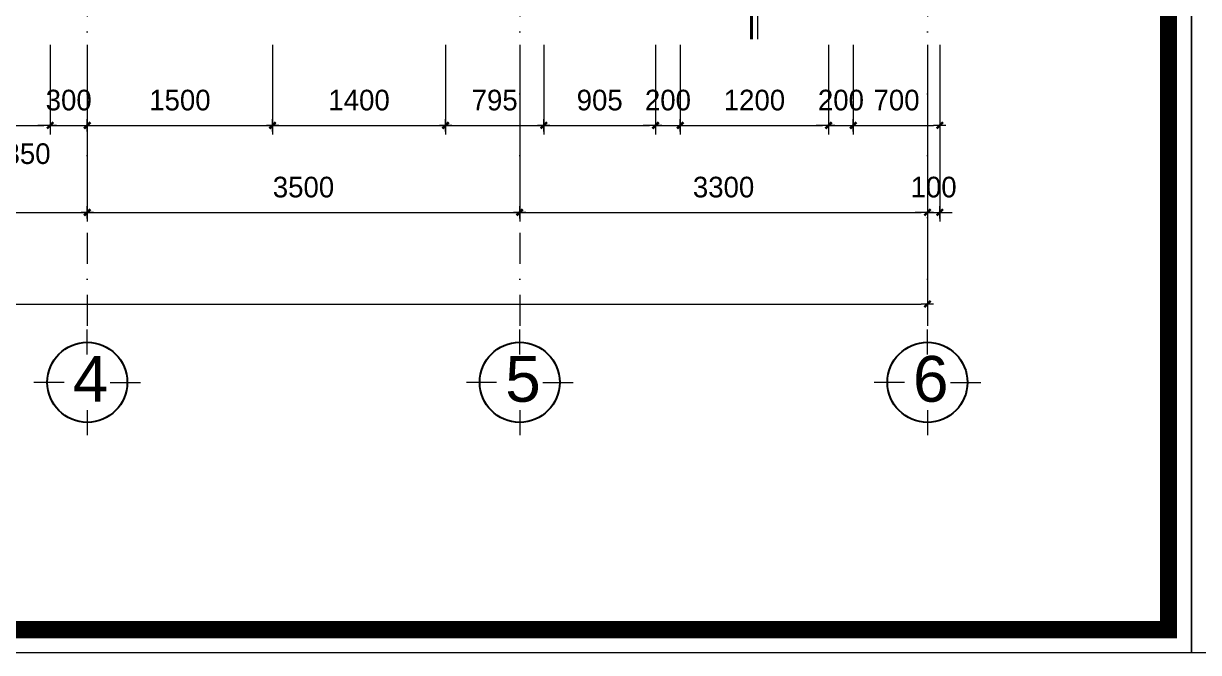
# Model space of a CAD drawing. Header units: millimetres. Extents: x 615730 to 2792744, y 139412 to 597571.
# Drawn here: x 815530 to 825039, y 284936 to 290023 of the extents above; entities that cross this region are included whole.
import ezdxf
from ezdxf.enums import TextEntityAlignment as Align

# ---------------------------------------------------------------- set-up
doc = ezdxf.new("R2010")
doc.units = ezdxf.units.MM
doc.header["$MEASUREMENT"] = 0
doc.header["$PDMODE"] = 34
doc.linetypes.add('DASHDOT', pattern=[1, 0.5, -0.25, 0, -0.25])
doc.layers.get('0').update_dxf_attribs({"lineweight": 5})
for name, color, linetype, lineweight in [('0.1(9)', 9, 'Continuous', 13), ('CAT', 11, 'Continuous', 40), ('KT', 148, 'Continuous', 18), ('thay', 7, 'Continuous', 15), ('TIM TRUC', 149, 'DASHDOT', 9)]:
    doc.layers.add(name, color=color, linetype=linetype, lineweight=lineweight)
for name, color, linetype in [('H', 252, 'Continuous'), ('noi that', 29, 'Continuous'), ('TEXT', 2, 'Continuous')]:
    doc.layers.add(name, color=color, linetype=linetype)
doc.styles.add('H280', font='', dxfattribs={"height": 200})
doc.styles.add('KT OZON', font='', dxfattribs={"height": 200})
doc.styles.add('VNI-AVO', font='vni-roms.shx')
doc.styles.get('H280').set_extended_font_data('VNI-Avo')
doc.styles.get('KT OZON').set_extended_font_data('VNI-Helve')
doc.dimstyles.new('1-50b', dxfattribs={"dimtxt": 167, "dimasz": 50, "dimexe": 75, "dimexo": 150, "dimgap": 120, "dimtad": 1, "dimdec": 0, "dimzin": 12, "dimtxsty": 'VNI-AVO', "dimblk": ']', "dimcen": 0, "dimdle": 50, "dimclrd": 252, "dimclre": 252, "dimclrt": 2, "dimadec": 0, "dimazin": 0, "dimtfac": 1, "dimtdec": 0, "dimtix": 1, "dimtmove": 2, "dimatfit": 0, "dimldrblk": 'OPEN90', "dimfxl": 1, "dimlwd": -1, "dimlwe": -1, "dimarcsym": 0})

# ---------------------------------------------------------------- blocks, each defined once
blk = doc.blocks.new('TRUC 1')
at = {"ltscale": 50}
blk.add_circle((0, -9525), 8572, dxfattribs=at)
at = {"layer": '0.1(9)', "ltscale": 50}
for p, q in [((0, -3572), (0, 1782)), ((-4942, -9525), (-11427, -9525)), ((4942, -9525), (11427, -9525)), ((0, -15478), (0, -20832))]:
    blk.add_line(p, q, dxfattribs=at)
at = {"layer": 'TEXT', "ltscale": 50, "style": 'H280'}
blk.add_attdef('1', text='', height=10478, dxfattribs=at).set_placement((-214, -4892), align=Align.CENTER)
blk = doc.blocks.new(']')
for p, q in [((1, 0), (-1, 0)), ((0, 1), (0, -1))]:
    blk.add_line(p, q)
at = {"color": 9, "const_width": 0.4}
blk.add_lwpolyline([(-0.51, -0.51), (0.51, 0.51)], dxfattribs=at)
blk = doc.blocks.new('*D446')
at = {"layer": 'DEFPOINTS', "color": 0, "ltscale": 10, "transparency": 16777216}
for p in [(815395.6, 290000.4), (815745.6, 290000.4), (815745.6, 289199)]:
    blk.add_point(p, dxfattribs=at)
at = {"layer": 'KT', "color": 252, "ltscale": 10, "transparency": 16777216}
for p, q in [((815395.6, 289850.4), (815395.6, 289124)), ((815745.6, 289850.4), (815745.6, 289124)), ((815445.6, 289199), (815695.6, 289199))]:
    blk.add_line(p, q, dxfattribs=at)
at = {"layer": 'KT', "color": 252, "ltscale": 10, "transparency": 16777216, "xscale": 50, "yscale": 50, "zscale": 50, "rotation": 180}
blk.add_blockref(']', (815395.6, 289199), dxfattribs=at)
at = {"layer": 'KT', "color": 252, "ltscale": 10, "transparency": 16777216, "xscale": 50, "yscale": 50, "zscale": 50}
blk.add_blockref(']', (815745.6, 289199), dxfattribs=at)
at = {"layer": 'KT', "color": 2, "ltscale": 10, "transparency": 16777216, "insert": (815562.6, 288969), "char_height": 167, "attachment_point": 5, "style": 'VNI-AVO'}
blk.add_mtext('350', dxfattribs=at)
blk = doc.blocks.new('_Open90')
at = {"color": 0, "linetype": 'ByBlock', "lineweight": -2}
for p, q in [((0, 0), (-1, 0)), ((-0.5, 0.5), (0, 0)), ((0, 0), (-0.5, -0.5))]:
    blk.add_line(p, q, dxfattribs=at)
blk = doc.blocks.new('*D447')
at = {"layer": 'DEFPOINTS', "color": 0, "ltscale": 10, "transparency": 16777216}
for p in [(816045.8, 290000.4), (817545.4, 290000.4), (817545.4, 289199)]:
    blk.add_point(p, dxfattribs=at)
at = {"layer": 'KT', "color": 252, "ltscale": 10, "transparency": 16777216}
for p, q in [((816045.8, 289850.4), (816045.8, 289124)), ((817545.4, 289850.4), (817545.4, 289124)), ((816095.8, 289199), (817495.4, 289199))]:
    blk.add_line(p, q, dxfattribs=at)
at = {"layer": 'KT', "color": 252, "ltscale": 10, "transparency": 16777216, "xscale": 50, "yscale": 50, "zscale": 50, "rotation": 180}
blk.add_blockref(']', (816045.8, 289199), dxfattribs=at)
at = {"layer": 'KT', "color": 252, "ltscale": 10, "transparency": 16777216, "xscale": 50, "yscale": 50, "zscale": 50}
blk.add_blockref(']', (817545.4, 289199), dxfattribs=at)
at = {"layer": 'KT', "color": 2, "ltscale": 10, "transparency": 16777216, "insert": (816795.6, 289402.5), "char_height": 167, "attachment_point": 5, "style": 'VNI-AVO'}
blk.add_mtext('1500', dxfattribs=at)
blk = doc.blocks.new('*D448')
at = {"layer": 'DEFPOINTS', "color": 0, "ltscale": 10, "transparency": 16777216}
for p in [(817545.4, 290000.4), (818945.6, 290000.4), (818945.6, 289199)]:
    blk.add_point(p, dxfattribs=at)
at = {"layer": 'KT', "color": 252, "ltscale": 10, "transparency": 16777216}
for p, q in [((817545.4, 289850.4), (817545.4, 289124)), ((818945.6, 289850.4), (818945.6, 289124)), ((817595.4, 289199), (818895.6, 289199))]:
    blk.add_line(p, q, dxfattribs=at)
at = {"layer": 'KT', "color": 252, "ltscale": 10, "transparency": 16777216, "xscale": 50, "yscale": 50, "zscale": 50, "rotation": 180}
blk.add_blockref(']', (817545.4, 289199), dxfattribs=at)
at = {"layer": 'KT', "color": 252, "ltscale": 10, "transparency": 16777216, "xscale": 50, "yscale": 50, "zscale": 50}
blk.add_blockref(']', (818945.6, 289199), dxfattribs=at)
at = {"layer": 'KT', "color": 2, "ltscale": 10, "transparency": 16777216, "insert": (818245.5, 289402.5), "char_height": 167, "attachment_point": 5, "style": 'VNI-AVO'}
blk.add_mtext('1400', dxfattribs=at)
blk = doc.blocks.new('*D449')
at = {"layer": 'DEFPOINTS', "color": 0, "ltscale": 10, "transparency": 16777216}
for p in [(818945.6, 290000.4), (819740.6, 290000.4), (819740.6, 289199)]:
    blk.add_point(p, dxfattribs=at)
at = {"layer": 'KT', "color": 252, "ltscale": 10, "transparency": 16777216}
for p, q in [((818945.6, 289850.4), (818945.6, 289124)), ((819740.6, 289850.4), (819740.6, 289124)), ((818995.6, 289199), (819690.6, 289199))]:
    blk.add_line(p, q, dxfattribs=at)
at = {"layer": 'KT', "color": 252, "ltscale": 10, "transparency": 16777216, "xscale": 50, "yscale": 50, "zscale": 50, "rotation": 180}
blk.add_blockref(']', (818945.6, 289199), dxfattribs=at)
at = {"layer": 'KT', "color": 252, "ltscale": 10, "transparency": 16777216, "xscale": 50, "yscale": 50, "zscale": 50}
blk.add_blockref(']', (819740.6, 289199), dxfattribs=at)
at = {"layer": 'KT', "color": 2, "ltscale": 10, "transparency": 16777216, "insert": (819343.1, 289402.5), "char_height": 167, "attachment_point": 5, "style": 'VNI-AVO'}
blk.add_mtext('795', dxfattribs=at)
blk = doc.blocks.new('*D450')
at = {"layer": 'DEFPOINTS', "color": 0, "ltscale": 10, "transparency": 16777216}
for p in [(819740.6, 290000.4), (820645.6, 290000.4), (820645.6, 289199)]:
    blk.add_point(p, dxfattribs=at)
at = {"layer": 'KT', "color": 252, "ltscale": 10, "transparency": 16777216}
for p, q in [((819740.6, 289850.4), (819740.6, 289124)), ((820645.6, 289850.4), (820645.6, 289124)), ((819790.6, 289199), (820595.6, 289199))]:
    blk.add_line(p, q, dxfattribs=at)
at = {"layer": 'KT', "color": 252, "ltscale": 10, "transparency": 16777216, "xscale": 50, "yscale": 50, "zscale": 50, "rotation": 180}
blk.add_blockref(']', (819740.6, 289199), dxfattribs=at)
at = {"layer": 'KT', "color": 252, "ltscale": 10, "transparency": 16777216, "xscale": 50, "yscale": 50, "zscale": 50}
blk.add_blockref(']', (820645.6, 289199), dxfattribs=at)
at = {"layer": 'KT', "color": 2, "ltscale": 10, "transparency": 16777216, "insert": (820193.1, 289402.5), "char_height": 167, "attachment_point": 5, "style": 'VNI-AVO'}
blk.add_mtext('905', dxfattribs=at)
blk = doc.blocks.new('*D451')
at = {"layer": 'DEFPOINTS', "color": 0, "ltscale": 10, "transparency": 16777216}
for p in [(820645.6, 290000.4), (820845.2, 290000.4), (820845.2, 289199)]:
    blk.add_point(p, dxfattribs=at)
at = {"layer": 'KT', "color": 252, "ltscale": 10, "transparency": 16777216}
for p, q in [((820645.6, 289850.4), (820645.6, 289124)), ((820845.2, 289850.4), (820845.2, 289124)), ((820595.6, 289199), (820545.6, 289199)), ((820645.6, 289199), (820845.2, 289199)), ((820895.2, 289199), (820945.2, 289199))]:
    blk.add_line(p, q, dxfattribs=at)
at = {"layer": 'KT', "color": 252, "ltscale": 10, "transparency": 16777216, "xscale": 50, "yscale": 50, "zscale": 50}
blk.add_blockref(']', (820645.6, 289199), dxfattribs=at)
at = {"layer": 'KT', "color": 252, "ltscale": 10, "transparency": 16777216, "xscale": 50, "yscale": 50, "zscale": 50, "rotation": 180}
blk.add_blockref(']', (820845.2, 289199), dxfattribs=at)
at = {"layer": 'KT', "color": 2, "ltscale": 10, "transparency": 16777216, "insert": (820745.4, 289402.5), "char_height": 167, "attachment_point": 5, "style": 'VNI-AVO'}
blk.add_mtext('200', dxfattribs=at)
blk = doc.blocks.new('*D452')
at = {"layer": 'DEFPOINTS', "color": 0, "ltscale": 10, "transparency": 16777216}
for p in [(820845.2, 290000.4), (822045.4, 290000.4), (822045.4, 289199)]:
    blk.add_point(p, dxfattribs=at)
at = {"layer": 'KT', "color": 252, "ltscale": 10, "transparency": 16777216}
for p, q in [((820845.2, 289850.4), (820845.2, 289124)), ((822045.4, 289850.4), (822045.4, 289124)), ((820895.2, 289199), (821995.4, 289199))]:
    blk.add_line(p, q, dxfattribs=at)
at = {"layer": 'KT', "color": 252, "ltscale": 10, "transparency": 16777216, "xscale": 50, "yscale": 50, "zscale": 50, "rotation": 180}
blk.add_blockref(']', (820845.2, 289199), dxfattribs=at)
at = {"layer": 'KT', "color": 252, "ltscale": 10, "transparency": 16777216, "xscale": 50, "yscale": 50, "zscale": 50}
blk.add_blockref(']', (822045.4, 289199), dxfattribs=at)
at = {"layer": 'KT', "color": 2, "ltscale": 10, "transparency": 16777216, "insert": (821445.3, 289402.5), "char_height": 167, "attachment_point": 5, "style": 'VNI-AVO'}
blk.add_mtext('1200', dxfattribs=at)
blk = doc.blocks.new('*D453')
at = {"layer": 'DEFPOINTS', "color": 0, "ltscale": 10, "transparency": 16777216}
for p in [(822045.4, 290000.4), (822245.4, 290000.4), (822245.4, 289199)]:
    blk.add_point(p, dxfattribs=at)
at = {"layer": 'KT', "color": 252, "ltscale": 10, "transparency": 16777216}
for p, q in [((822045.4, 289850.4), (822045.4, 289124)), ((822245.4, 289850.4), (822245.4, 289124)), ((821995.4, 289199), (821945.4, 289199)), ((822045.4, 289199), (822245.4, 289199)), ((822295.4, 289199), (822345.4, 289199))]:
    blk.add_line(p, q, dxfattribs=at)
at = {"layer": 'KT', "color": 252, "ltscale": 10, "transparency": 16777216, "xscale": 50, "yscale": 50, "zscale": 50}
blk.add_blockref(']', (822045.4, 289199), dxfattribs=at)
at = {"layer": 'KT', "color": 252, "ltscale": 10, "transparency": 16777216, "xscale": 50, "yscale": 50, "zscale": 50, "rotation": 180}
blk.add_blockref(']', (822245.4, 289199), dxfattribs=at)
at = {"layer": 'KT', "color": 2, "ltscale": 10, "transparency": 16777216, "insert": (822145.4, 289402.5), "char_height": 167, "attachment_point": 5, "style": 'VNI-AVO'}
blk.add_mtext('200', dxfattribs=at)
blk = doc.blocks.new('*D454')
at = {"layer": 'DEFPOINTS', "color": 0, "ltscale": 10, "transparency": 16777216}
for p in [(822245.4, 290000.4), (822945.6, 290000.4), (822945.6, 289199)]:
    blk.add_point(p, dxfattribs=at)
at = {"layer": 'KT', "color": 252, "ltscale": 10, "transparency": 16777216}
for p, q in [((822245.4, 289850.4), (822245.4, 289124)), ((822945.6, 289850.4), (822945.6, 289124)), ((822295.4, 289199), (822895.6, 289199))]:
    blk.add_line(p, q, dxfattribs=at)
at = {"layer": 'KT', "color": 252, "ltscale": 10, "transparency": 16777216, "xscale": 50, "yscale": 50, "zscale": 50, "rotation": 180}
blk.add_blockref(']', (822245.4, 289199), dxfattribs=at)
at = {"layer": 'KT', "color": 252, "ltscale": 10, "transparency": 16777216, "xscale": 50, "yscale": 50, "zscale": 50}
blk.add_blockref(']', (822945.6, 289199), dxfattribs=at)
at = {"layer": 'KT', "color": 2, "ltscale": 10, "transparency": 16777216, "insert": (822595.5, 289402.5), "char_height": 167, "attachment_point": 5, "style": 'VNI-AVO'}
blk.add_mtext('700', dxfattribs=at)
blk = doc.blocks.new('*D458')
at = {"layer": 'DEFPOINTS', "color": 0, "ltscale": 10, "transparency": 16777216}
for p in [(810845.3, 290000.4), (816045.8, 290000.4), (816045.8, 288495.4)]:
    blk.add_point(p, dxfattribs=at)
at = {"layer": 'KT', "color": 252, "ltscale": 10, "transparency": 16777216}
for p, q in [((810845.3, 289850.4), (810845.3, 288420.4)), ((816045.8, 289850.4), (816045.8, 288420.4)), ((810895.3, 288495.4), (815995.8, 288495.4))]:
    blk.add_line(p, q, dxfattribs=at)
at = {"layer": 'KT', "color": 252, "ltscale": 10, "transparency": 16777216, "xscale": 50, "yscale": 50, "zscale": 50, "rotation": 180}
blk.add_blockref(']', (810845.3, 288495.4), dxfattribs=at)
at = {"layer": 'KT', "color": 252, "ltscale": 10, "transparency": 16777216, "xscale": 50, "yscale": 50, "zscale": 50}
blk.add_blockref(']', (816045.8, 288495.4), dxfattribs=at)
at = {"layer": 'KT', "color": 2, "ltscale": 10, "transparency": 16777216, "insert": (813445.5, 288698.9), "char_height": 167, "attachment_point": 5, "style": 'VNI-AVO'}
blk.add_mtext('5200', dxfattribs=at)
blk = doc.blocks.new('*D459')
at = {"layer": 'DEFPOINTS', "color": 0, "ltscale": 10, "transparency": 16777216}
for p in [(816045.8, 290000.4), (819545.6, 290000.4), (819545.6, 288495.4)]:
    blk.add_point(p, dxfattribs=at)
at = {"layer": 'KT', "color": 252, "ltscale": 10, "transparency": 16777216}
for p, q in [((816045.8, 289850.4), (816045.8, 288420.4)), ((819545.6, 289850.4), (819545.6, 288420.4)), ((816095.8, 288495.4), (819495.6, 288495.4))]:
    blk.add_line(p, q, dxfattribs=at)
at = {"layer": 'KT', "color": 252, "ltscale": 10, "transparency": 16777216, "xscale": 50, "yscale": 50, "zscale": 50, "rotation": 180}
blk.add_blockref(']', (816045.8, 288495.4), dxfattribs=at)
at = {"layer": 'KT', "color": 252, "ltscale": 10, "transparency": 16777216, "xscale": 50, "yscale": 50, "zscale": 50}
blk.add_blockref(']', (819545.6, 288495.4), dxfattribs=at)
at = {"layer": 'KT', "color": 2, "ltscale": 10, "transparency": 16777216, "insert": (817795.7, 288698.9), "char_height": 167, "attachment_point": 5, "style": 'VNI-AVO'}
blk.add_mtext('3500', dxfattribs=at)
blk = doc.blocks.new('*D460')
at = {"layer": 'DEFPOINTS', "color": 0, "ltscale": 10, "transparency": 16777216}
for p in [(819545.6, 290000.4), (822845.6, 290000.4), (822845.6, 288495.4)]:
    blk.add_point(p, dxfattribs=at)
at = {"layer": 'KT', "color": 252, "ltscale": 10, "transparency": 16777216}
for p, q in [((819545.6, 289850.4), (819545.6, 288420.4)), ((822845.6, 289850.4), (822845.6, 288420.4)), ((819595.6, 288495.4), (822795.6, 288495.4))]:
    blk.add_line(p, q, dxfattribs=at)
at = {"layer": 'KT', "color": 252, "ltscale": 10, "transparency": 16777216, "xscale": 50, "yscale": 50, "zscale": 50, "rotation": 180}
blk.add_blockref(']', (819545.6, 288495.4), dxfattribs=at)
at = {"layer": 'KT', "color": 252, "ltscale": 10, "transparency": 16777216, "xscale": 50, "yscale": 50, "zscale": 50}
blk.add_blockref(']', (822845.6, 288495.4), dxfattribs=at)
at = {"layer": 'KT', "color": 2, "ltscale": 10, "transparency": 16777216, "insert": (821195.6, 288698.9), "char_height": 167, "attachment_point": 5, "style": 'VNI-AVO'}
blk.add_mtext('3300', dxfattribs=at)
blk = doc.blocks.new('*D461')
at = {"layer": 'DEFPOINTS', "color": 0, "ltscale": 10, "transparency": 16777216}
for p in [(822845.6, 290000.4), (822945.6, 290000.4), (822945.6, 288495.4)]:
    blk.add_point(p, dxfattribs=at)
at = {"layer": 'KT', "color": 252, "ltscale": 10, "transparency": 16777216}
for p, q in [((822845.6, 289850.4), (822845.6, 288420.4)), ((822945.6, 289850.4), (822945.6, 288420.4)), ((822795.6, 288495.4), (822745.6, 288495.4)), ((822845.6, 288495.4), (822945.6, 288495.4)), ((822995.6, 288495.4), (823045.6, 288495.4))]:
    blk.add_line(p, q, dxfattribs=at)
at = {"layer": 'KT', "color": 252, "ltscale": 10, "transparency": 16777216, "xscale": 50, "yscale": 50, "zscale": 50}
blk.add_blockref(']', (822845.6, 288495.4), dxfattribs=at)
at = {"layer": 'KT', "color": 252, "ltscale": 10, "transparency": 16777216, "xscale": 50, "yscale": 50, "zscale": 50, "rotation": 180}
blk.add_blockref(']', (822945.6, 288495.4), dxfattribs=at)
at = {"layer": 'KT', "color": 2, "ltscale": 10, "transparency": 16777216, "insert": (822895.6, 288698.9), "char_height": 167, "attachment_point": 5, "style": 'VNI-AVO'}
blk.add_mtext('100', dxfattribs=at)
blk = doc.blocks.new('*D462')
at = {"layer": 'DEFPOINTS', "color": 0, "ltscale": 10, "transparency": 16777216}
for p in [(815745.6, 290000.4), (816045.8, 290000.4), (816045.8, 289199)]:
    blk.add_point(p, dxfattribs=at)
at = {"layer": 'KT', "color": 252, "ltscale": 10, "transparency": 16777216}
for p, q in [((815745.6, 289850.4), (815745.6, 289124)), ((816045.8, 289850.4), (816045.8, 289124)), ((815695.6, 289199), (815645.6, 289199)), ((815745.6, 289199), (816045.8, 289199)), ((816095.8, 289199), (816145.8, 289199))]:
    blk.add_line(p, q, dxfattribs=at)
at = {"layer": 'KT', "color": 252, "ltscale": 10, "transparency": 16777216, "xscale": 50, "yscale": 50, "zscale": 50}
blk.add_blockref(']', (815745.6, 289199), dxfattribs=at)
at = {"layer": 'KT', "color": 252, "ltscale": 10, "transparency": 16777216, "xscale": 50, "yscale": 50, "zscale": 50, "rotation": 180}
blk.add_blockref(']', (816045.8, 289199), dxfattribs=at)
at = {"layer": 'KT', "color": 2, "ltscale": 10, "transparency": 16777216, "insert": (815895.7, 289402.5), "char_height": 167, "attachment_point": 5, "style": 'VNI-AVO'}
blk.add_mtext('300', dxfattribs=at)
blk = doc.blocks.new('*D465')
at = {"layer": 'DEFPOINTS', "color": 0, "ltscale": 10, "transparency": 16777216}
for p in [(802246.3, 290000.4), (822845.6, 290000.4), (822845.6, 287753.8)]:
    blk.add_point(p, dxfattribs=at)
at = {"layer": 'KT', "color": 252, "ltscale": 10, "transparency": 16777216}
for p, q in [((802246.3, 289850.4), (802246.3, 287678.8)), ((822845.6, 289850.4), (822845.6, 287678.8)), ((802296.3, 287753.8), (822795.6, 287753.8))]:
    blk.add_line(p, q, dxfattribs=at)
at = {"layer": 'KT', "color": 252, "ltscale": 10, "transparency": 16777216, "xscale": 50, "yscale": 50, "zscale": 50, "rotation": 180}
blk.add_blockref(']', (802246.3, 287753.8), dxfattribs=at)
at = {"layer": 'KT', "color": 252, "ltscale": 10, "transparency": 16777216, "xscale": 50, "yscale": 50, "zscale": 50}
blk.add_blockref(']', (822845.6, 287753.8), dxfattribs=at)
at = {"layer": 'KT', "color": 2, "ltscale": 10, "transparency": 16777216, "insert": (812545.9, 287957.3), "char_height": 167, "attachment_point": 5, "style": 'VNI-AVO'}
blk.add_mtext('20599', dxfattribs=at)

msp = doc.modelspace()

# ---------------------------------------------------------------- linework, layer by layer
at = {"layer": 'CAT'}
msp.add_line((821421.3, 289896.8), (821421.3, 291056.5), dxfattribs=at)
at = {"layer": 'H', "const_width": 138.2}
msp.add_lwpolyline([(797794.4, 285120.6), (824797.2, 285120.6), (824797.2, 304105.6), (797794.4, 304105.6)], close=True, dxfattribs=at)
at = {"layer": 'thay'}
msp.add_line((821471.5, 289896.8), (821471.5, 291056.5), dxfattribs=at)
at = {"layer": 'thay', "linetype": 'Continuous'}
for points in [[(797610, 284936.3), (824981.6, 284936.3), (824981.6, 304289.9), (797610, 304289.9)], [(824981.6, 284936.3), (852353.1, 284936.3), (852353.1, 304289.9), (824981.6, 304289.9)]]:
    msp.add_lwpolyline(points, close=True, dxfattribs=at)
at = {"layer": 'TIM TRUC', "ltscale": 500}
for p, q in [((816045.8, 299831.5), (816045.8, 287548.1)), ((819545.6, 299831.5), (819545.6, 287548.1)), ((822845.6, 299831.5), (822845.6, 287548.1))]:
    msp.add_line(p, q, dxfattribs=at)

# ---------------------------------------------------------------- block references
at = {"layer": 'noi that', "lineweight": -2, "ltscale": 10}
ref = msp.add_blockref('TRUC 1', (816045.8, 286761), dxfattribs=dict(at, xscale=0.03778148023411632, yscale=0.03778148023411632, zscale=0.03778148023411632, rotation=180))
ref.add_attrib('1', '4', dxfattribs={"layer": 'TEXT', "color": 3, "ltscale": 50, "height": 370.2, "style": 'KT OZON'}).set_placement((816072.4, 286964), align=Align.CENTER)
ref = msp.add_blockref('TRUC 1', (819545.6, 286761), dxfattribs=dict(at, xscale=0.03778148023411632, yscale=0.03778148023411632, zscale=0.03778148023411632, rotation=180))
ref.add_attrib('1', '5', dxfattribs={"layer": 'TEXT', "color": 3, "ltscale": 50, "height": 370.2, "style": 'KT OZON'}).set_placement((819572.2, 286964), align=Align.CENTER)
ref = msp.add_blockref('TRUC 1', (822845.6, 286761), dxfattribs=dict(at, xscale=0.03778148023411632, yscale=0.03778148023411632, zscale=0.03778148023411632, rotation=180))
ref.add_attrib('1', '6', dxfattribs={"layer": 'TEXT', "color": 3, "ltscale": 50, "height": 370.2, "style": 'KT OZON'}).set_placement((822872.2, 286964), align=Align.CENTER)

# ---------------------------------------------------------------- dimensions: what is measured, and where the dimension line sits
at = {"layer": 'KT', "ltscale": 10}
for base, p1, p2, picture, middle in [((822845.6, 287753.8), (802246.3, 290000.4), (822845.6, 290000.4), '*D465', (812545.9, 287957.3)), ((816045.7567, 288495.3906), (810845.2656, 290000.4072), (816045.7567, 290000.4072), '*D458', (813445.5111, 288698.8906)), ((816045.8, 289199), (815745.6, 290000.4), (816045.8, 290000.4), '*D462', (815895.7, 289402.5)), ((817545.4, 289199), (816045.8, 290000.4), (817545.4, 290000.4), '*D447', (816795.6, 289402.5)), ((819545.6, 288495.4), (816045.8, 290000.4), (819545.6, 290000.4), '*D459', (817795.7, 288698.9)), ((818945.6, 289199), (817545.4, 290000.4), (818945.6, 290000.4), '*D448', (818245.5, 289402.5)), ((819740.6, 289199), (818945.6, 290000.4), (819740.6, 290000.4), '*D449', (819343.1, 289402.5)), ((822845.6, 288495.4), (819545.6, 290000.4), (822845.6, 290000.4), '*D460', (821195.6, 288698.9)), ((820645.6, 289199), (819740.6, 290000.4), (820645.6, 290000.4), '*D450', (820193.1, 289402.5)), ((820845.2, 289199), (820645.6, 290000.4), (820845.2, 290000.4), '*D451', (820745.4, 289402.5)), ((822045.4, 289199), (820845.2, 290000.4), (822045.4, 290000.4), '*D452', (821445.3, 289402.5)), ((822245.4, 289199), (822045.4, 290000.4), (822245.4, 290000.4), '*D453', (822145.4, 289402.5)), ((822945.6, 289199), (822245.4, 290000.4), (822945.6, 290000.4), '*D454', (822595.5, 289402.5)), ((822945.6, 288495.4), (822845.6, 290000.4), (822945.6, 290000.4), '*D461', (822895.6, 288698.9))]:
    dim = msp.add_linear_dim(base=base, p1=p1, p2=p2, dimstyle='1-50b', dxfattribs=at)
    dim.commit()
    dim.dimension.update_dxf_attribs({"geometry": picture, "text_midpoint": middle})
dim = msp.add_linear_dim(base=(815745.6, 289199), p1=(815395.6, 290000.4), p2=(815745.6, 290000.4), dimstyle='1-50b', dxfattribs=at)
dim.commit()
dim.dimension.update_dxf_attribs({"geometry": '*D446', "text_midpoint": (815562.6, 288969), "dimtype": 160})

doc.saveas('drawing.dxf')
